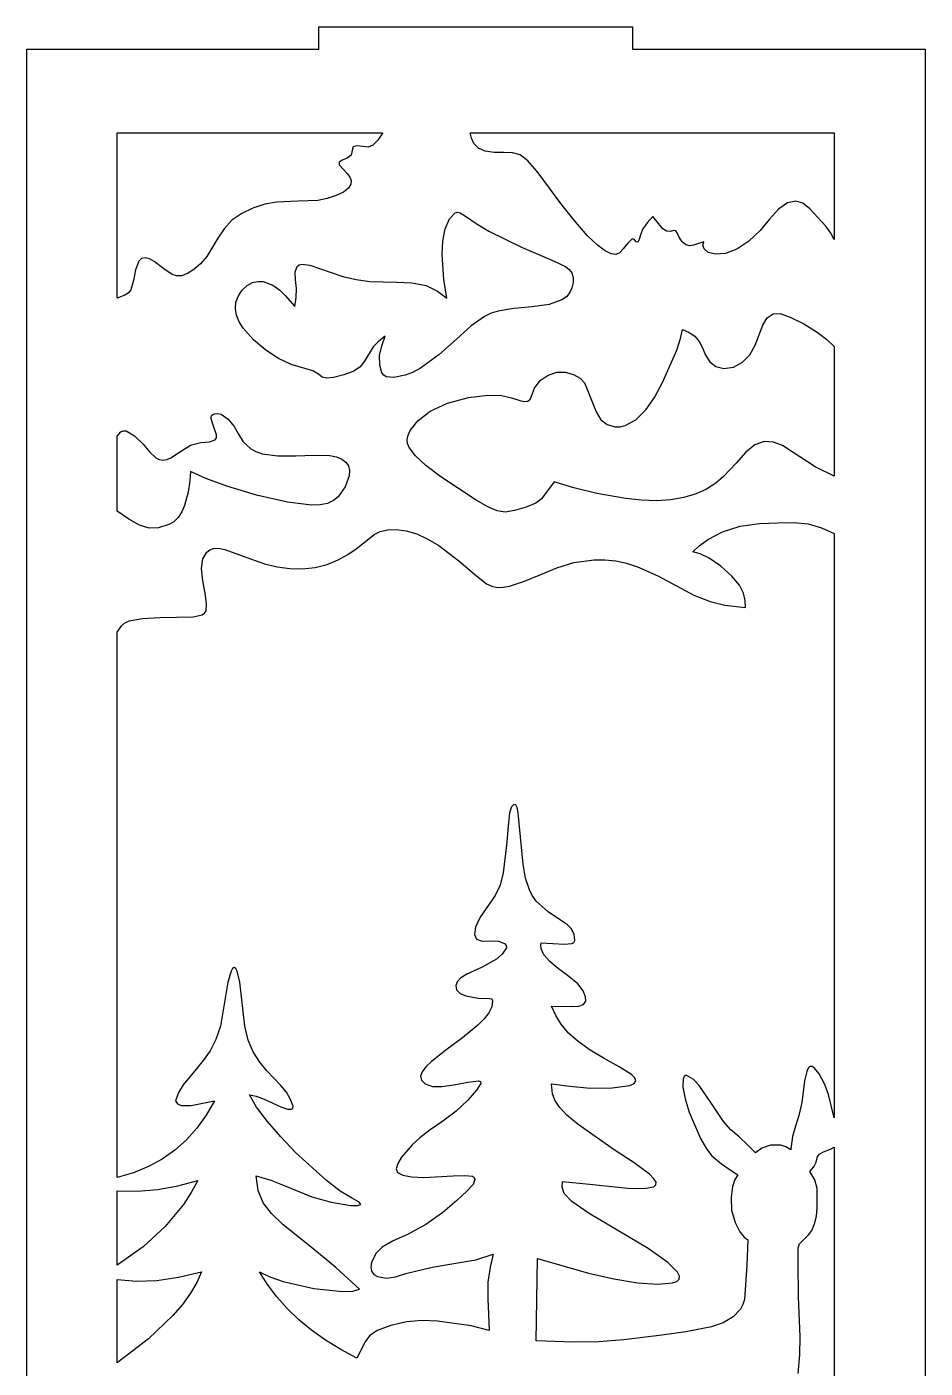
# Model space of a CAD drawing. Extents: x 0 to 573, y 11 to 320.
# Drawn here: x 0.1 to 126.7, y 130.9 to 319.9 of the extents above; entities that cross this region are included whole.
import ezdxf

# ---------------------------------------------------------------- set-up
doc = ezdxf.new("R2010")
doc.units = 0

msp = doc.modelspace()

# ---------------------------------------------------------------- linework, layer by layer
at = {"layer": 'Layer 1'}
for p, q in [((41.2371, 316.795), (41.2371, 319.948)), ((41.2371, 319.948), (85.4444, 319.948)), ((85.4444, 319.948), (85.4444, 316.795)), ((0.051985, 14.5823), (0.051985, 316.795)), ((0.051985, 316.795), (41.2371, 316.795)), ((85.4444, 316.795), (126.704, 316.795)), ((126.704, 316.795), (126.704, 14.5617)), ((12.81222, 281.718072), (12.8122, 305.007)), ((12.8122, 305.007), (50.2398, 305.007)), ((50.2398, 305.007), (49.539206, 303.989795)), ((62.560667, 305.006214), (113.87, 305.007)), ((62.75405, 304.245137), (62.560667, 305.006214)), ((113.87, 305.007), (113.87, 289.984)), ((45.924131, 302.520631), (45.78671, 301.880665)), ((46.05516, 303.050105), (45.924131, 302.520631)), ((46.614017, 303.175863), (46.05516, 303.050105)), ((47.40706, 303.067462), (46.614017, 303.175863)), ((48.151972, 303.00712), (47.40706, 303.067462)), ((48.84526, 303.25814), (48.151972, 303.00712)), ((49.539206, 303.989795), (48.84526, 303.25814)), ((63.093502, 303.513224), (62.75405, 304.245137)), ((63.709167, 302.857476), (63.093502, 303.513224)), ((64.665822, 302.399714), (63.709167, 302.857476)), ((44.075277, 300.861707), (44.070804, 300.485819)), ((44.52171, 301.152989), (44.075277, 300.861707)), ((45.225593, 301.445323), (44.52171, 301.152989)), ((45.78671, 301.880665), (45.225593, 301.445323)), ((65.9522, 302.228261), (64.665822, 302.399714)), ((67.313292, 302.222343), (65.9522, 302.228261)), ((68.507206, 302.193583), (67.313292, 302.222343)), ((69.587602, 301.888709), (68.507206, 302.193583)), ((70.69122, 301.061699), (69.587602, 301.888709)), ((71.995942, 299.562299), (70.69122, 301.061699)), ((44.070804, 300.485819), (45.266744, 299.229459)), ((45.266744, 299.229459), (45.585608, 298.778735)), ((45.585608, 298.778735), (45.777781, 298.280718)), ((75.487732, 294.844499), (71.995942, 299.562299)), ((45.405343, 297.201759), (44.68449, 296.656069)), ((45.749086, 297.750147), (45.405343, 297.201759)), ((45.777781, 298.280718), (45.749086, 297.750147)), ((35.2595, 295.252), (33.599255, 294.93872)), ((38.292914, 295.385745), (35.259433, 295.252547)), ((35.259433, 295.252547), (35.2595, 295.252)), ((41.073263, 295.486269), (38.292914, 295.385745)), ((42.417718, 295.74961), (41.073263, 295.486269)), ((43.655037, 296.155782), (42.417718, 295.74961)), ((44.68449, 296.656069), (43.655037, 296.155782)), ((107.279327, 295.121648), (106.00766, 294.26793)), ((108.45966, 295.37728), (107.279327, 295.121648)), ((109.44099, 295.074171), (108.45966, 295.37728)), ((110.43519, 294.27708), (109.44099, 295.074171)), ((30.350429, 293.659417), (28.97792, 292.67856)), ((31.926886, 294.410331), (30.350429, 293.659417)), ((33.599255, 294.93872), (31.926886, 294.410331)), ((59.656722, 292.89878), (60.420491, 293.708778)), ((60.420491, 293.708778), (60.78083, 293.812239)), ((60.78083, 293.812239), (61.147488, 293.729571)), ((61.147488, 293.729571), (62.053511, 293.145892)), ((62.053511, 293.145892), (63.389648, 292.21784)), ((77.387387, 292.448474), (75.487732, 294.844499)), ((88.319662, 293.206999), (87.51717, 292.336858)), ((89.714202, 291.487039), (88.319662, 293.206999)), ((106.00766, 294.26793), (104.768801, 292.858293)), ((112.7095, 291.87249), (110.43519, 294.27708)), ((27.881587, 291.480527), (26.991573, 290.15741)), ((28.97792, 292.67856), (27.881587, 291.480527)), ((58.691226, 289.751143), (59.016801, 291.491018)), ((59.016801, 291.491018), (59.656722, 292.89878)), ((63.389648, 292.21784), (65.180701, 291.127132)), ((79.118322, 290.490599), (77.387387, 292.448474)), ((86.889982, 291.469989), (86.551602, 290.635925)), ((87.51717, 292.336858), (86.889982, 291.469989)), ((90.270193, 291.141038), (89.714202, 291.487039)), ((91.202714, 291.220619), (90.754302, 291.109841)), ((91.560046, 291.188233), (91.202714, 291.220619)), ((91.793402, 290.795141), (91.560046, 291.188233)), ((103.42561, 291.22736), (101.844099, 289.745609)), ((104.768801, 292.858293), (103.42561, 291.22736)), ((113.413301, 290.853661), (112.7095, 291.87249)), ((26.991573, 290.15741), (25.40835, 287.58409)), ((58.622763, 287.864898), (58.691226, 289.751143)), ((65.180701, 291.127132), (69.790341, 288.904692)), ((80.509949, 289.17486), (79.118322, 290.490599)), ((84.764095, 289.436513), (84.130242, 288.632467)), ((85.352182, 289.996957), (84.764095, 289.436513)), ((85.563884, 290.025241), (85.352182, 289.996957)), ((85.723658, 289.921073), (85.563884, 290.025241)), ((85.958734, 289.624125), (85.723658, 289.921073)), ((86.172073, 289.615561), (85.958734, 289.624125)), ((86.36598, 289.970759), (86.172073, 289.615561)), ((86.551602, 290.635925), (86.36598, 289.970759)), ((90.754302, 291.109841), (90.270193, 291.141038)), ((92.049532, 290.200634), (91.793402, 290.795141)), ((92.46653, 289.635224), (92.049532, 290.200634)), ((92.968193, 289.238714), (92.46653, 289.635224)), ((95.493913, 289.620383), (94.020573, 289.160841)), ((95.380482, 289.137161), (95.493913, 289.620383)), ((101.844099, 289.745609), (100.15517, 288.62793)), ((113.87, 289.984), (113.413301, 290.853661)), ((16.72666, 287.384572), (16.240152, 287.273305)), ((17.325931, 287.226831), (16.72666, 287.384572)), ((25.40835, 287.58409), (24.531898, 286.542466)), ((58.860845, 284.316858), (58.622763, 287.864898)), ((69.790341, 288.904692), (74.391181, 286.916182)), ((81.596312, 288.385229), (80.509949, 289.17486)), ((82.451215, 287.958646), (81.596312, 288.385229)), ((83.107892, 287.856757), (82.451215, 287.958646)), ((83.615988, 288.077274), (83.107892, 287.856757)), ((84.130242, 288.632467), (83.615988, 288.077274)), ((93.463587, 289.095912), (92.968193, 289.238714)), ((94.020573, 289.160841), (93.463587, 289.095912)), ((95.52397, 288.640996), (95.380482, 289.137161)), ((96.125037, 288.159529), (95.52397, 288.640996)), ((97.16137, 287.88275), (96.125037, 288.159529)), ((98.546286, 288.011775), (97.16137, 287.88275)), ((100.1551, 288.628), (98.546286, 288.011775)), ((100.15517, 288.62793), (100.1551, 288.628)), ((15.37516, 285.712132), (15.102142, 284.194058)), ((15.862442, 286.92221), (15.37516, 285.712132)), ((16.240152, 287.273305), (15.862442, 286.92221)), ((17.998237, 286.862771), (17.325931, 287.226831)), ((19.36081, 285.860082), (17.998237, 286.862771)), ((20.552074, 285.027031), (19.36081, 285.860082)), ((23.608323, 285.729925), (22.701004, 285.164277)), ((24.531898, 286.542466), (23.608323, 285.729925)), ((37.867762, 285.399896), (38.144918, 286.179856)), ((38.144918, 286.179856), (38.437904, 286.411392)), ((38.437904, 286.411392), (38.838211, 286.517766)), ((38.838211, 286.517766), (39.942224, 286.356823)), ((39.942224, 286.356823), (41.329211, 285.880853)), ((41.329211, 285.880853), (44.591021, 284.762983)), ((74.391181, 286.916182), (75.975819, 286.173284)), ((75.975819, 286.173284), (76.517369, 285.765962)), ((76.517369, 285.765962), (76.881451, 285.261102)), ((15.102142, 284.194058), (14.69969, 282.870772)), ((21.16881, 284.832719), (20.552074, 285.027031)), ((21.87332, 284.86333), (21.16881, 284.832719)), ((22.701004, 285.164277), (21.87332, 284.86333)), ((31.111884, 283.475837), (31.8721, 283.901296)), ((31.8721, 283.901296), (32.64271, 284.0736)), ((32.64271, 284.0736), (33.391491, 284.032347)), ((33.391491, 284.032347), (34.72282, 283.545826)), ((37.930327, 284.30461), (37.867762, 285.399896)), ((38.058149, 283.056336), (37.930327, 284.30461)), ((44.591021, 284.762983), (46.488485, 284.332071)), ((46.488485, 284.332071), (48.411771, 284.069823)), ((48.411771, 284.069823), (52.163801, 283.970221)), ((52.163801, 283.970221), (54.315432, 283.856182)), ((54.315432, 283.856182), (56.356971, 283.472418)), ((59.259371, 281.718568), (58.860845, 284.316858)), ((76.881451, 285.261102), (77.063363, 284.624546)), ((77.069051, 283.903893), (76.907407, 283.167722)), ((77.063363, 284.624546), (77.069051, 283.903893)), ((13.885707, 282.115699), (12.81222, 281.718072)), ((14.341344, 282.426263), (13.885707, 282.115699)), ((14.69969, 282.870772), (14.341344, 282.426263)), ((29.54174, 281.158706), (29.877733, 282.044773)), ((29.877733, 282.044773), (30.424105, 282.837073)), ((30.424105, 282.837073), (31.111884, 283.475837)), ((34.72282, 283.545826), (35.723754, 282.850117)), ((35.723754, 282.850117), (36.49433, 282.086106)), ((36.49433, 282.086106), (37.81589, 280.547986)), ((37.81589, 280.547986), (38.001969, 281.797289)), ((38.001969, 281.797289), (38.058149, 283.056336)), ((56.356971, 283.472418), (57.951057, 282.707584)), ((57.951057, 282.707584), (59.259371, 281.718568)), ((76.114579, 281.91001), (75.483129, 281.446328)), ((76.587319, 282.484612), (76.114579, 281.91001)), ((76.907407, 283.167722), (76.587319, 282.484612)), ((29.467384, 280.232414), (29.54174, 281.158706)), ((29.63623, 279.293384), (29.467384, 280.232414)), ((66.49523, 279.874432), (65.496679, 279.572834)), ((68.733199, 280.223494), (66.49523, 279.874432)), ((71.294573, 280.462012), (68.733199, 280.223494)), ((73.706539, 280.807902), (71.294573, 280.462012)), ((75.483129, 281.446328), (73.706539, 280.807902)), ((30.012246, 278.363225), (29.63623, 279.293384)), ((30.5594, 277.463546), (30.012246, 278.363225)), ((64.553039, 279.138064), (62.717904, 277.795709)), ((65.496679, 279.572834), (64.553039, 279.138064)), ((103.794271, 277.913663), (104.448927, 278.937757)), ((104.448927, 278.937757), (105.262501, 279.503663)), ((105.262501, 279.503663), (106.270036, 279.536232)), ((106.270036, 279.536232), (107.679991, 279.035908)), ((107.679991, 279.035908), (109.591494, 278.074145)), ((109.591494, 278.074145), (111.483271, 276.930228)), ((32.02533, 275.81599), (30.5594, 277.463546)), ((50.55167, 276.337148), (49.669649, 275.653462)), ((50.086085, 274.994201), (50.55167, 276.337148)), ((62.717904, 277.795709), (60.651799, 275.913364)), ((92.217306, 275.995395), (92.478901, 277.298889)), ((92.478901, 277.298889), (93.407568, 276.864884)), ((93.407568, 276.864884), (94.216001, 276.323973)), ((94.216001, 276.323973), (94.821416, 275.592436)), ((102.728571, 275.080513), (103.794271, 277.913663)), ((111.483271, 276.930228), (112.850471, 275.868419)), ((33.7609, 274.392616), (32.02533, 275.81599)), ((35.540306, 273.219501), (33.7609, 274.392616)), ((48.87538, 274.842908), (47.66674, 272.836828)), ((49.669649, 275.653462), (48.87538, 274.842908)), ((49.789558, 273.625438), (50.086085, 274.994201)), ((60.651799, 275.913364), (58.13356, 273.726328)), ((89.689109, 269.834659), (91.712019, 274.356989)), ((91.712019, 274.356989), (92.217306, 275.995395)), ((94.821416, 275.592436), (95.290221, 274.682103)), ((95.290221, 274.682103), (95.738117, 273.659856)), ((101.98506, 273.73219), (102.728571, 275.080513)), ((112.850471, 275.868419), (113.869881, 274.881318)), ((113.869881, 274.881318), (113.87, 256.635)), ((37.31309, 272.364916), (35.540306, 273.219501)), ((40.37167, 271.446662), (37.31309, 272.364916)), ((47.66674, 272.836828), (47.067301, 272.025768)), ((49.796907, 272.263596), (49.789558, 273.625438)), ((50.110219, 271.177798), (49.796907, 272.263596)), ((58.13356, 273.726328), (55.560039, 271.858064)), ((95.738117, 273.659856), (96.325521, 272.715423)), ((96.325521, 272.715423), (97.190549, 272.049906)), ((99.671326, 271.994578), (100.965281, 272.663023)), ((100.965281, 272.663023), (101.98506, 273.73219)), ((41.16197, 270.968992), (40.37167, 271.446662)), ((41.6796, 270.562825), (41.16197, 270.968992)), ((42.30793, 270.416645), (41.6796, 270.562825)), ((43.30026, 270.536832), (42.30793, 270.416645)), ((44.737747, 270.880527), (43.30026, 270.536832)), ((46.1463, 271.39), (44.737747, 270.880527)), ((47.067301, 272.025768), (46.1463, 271.389998)), ((46.1463, 271.389998), (46.1463, 271.39)), ((50.375108, 270.831478), (50.110219, 271.177798)), ((50.728462, 270.6192), (50.375108, 270.831478)), ((51.782129, 270.528304), (50.728462, 270.6192)), ((53.398016, 270.850357), (51.782129, 270.528304)), ((54.41396, 271.246363), (53.398016, 270.850357)), ((55.560039, 271.858064), (54.41396, 271.246363)), ((72.436157, 270.079218), (73.556449, 270.869681)), ((73.556449, 270.869681), (74.754279, 271.25582)), ((74.754279, 271.25582), (75.965209, 271.255196)), ((75.965209, 271.255196), (77.1317, 270.935844)), ((77.1317, 270.935844), (78.070589, 270.41492)), ((78.070589, 270.41492), (78.654905, 269.753744)), ((97.190549, 272.049906), (98.331611, 271.784175)), ((98.331611, 271.784175), (99.671326, 271.994578)), ((71.192942, 267.904714), (71.611629, 269.015601)), ((71.611629, 269.015601), (72.436157, 270.079218)), ((78.654905, 269.753744), (79.105889, 268.73832)), ((79.105889, 268.73832), (80.310159, 265.68413)), ((88.563312, 267.713474), (89.689109, 269.834659)), ((56.929325, 265.776428), (59.36097, 266.91906)), ((59.36097, 266.91906), (62.307013, 267.689508)), ((62.307013, 267.689508), (65.04859, 268.04068)), ((65.04859, 268.04068), (66.962141, 267.98472)), ((66.962141, 267.98472), (68.37539, 267.642273)), ((68.37539, 267.642273), (69.696584, 267.226086)), ((69.696584, 267.226086), (70.263831, 267.13023)), ((70.263831, 267.13023), (70.70595, 267.196351)), ((70.70595, 267.196351), (70.996707, 267.46853)), ((70.996707, 267.46853), (71.192942, 267.904714)), ((87.336699, 265.939989), (88.563312, 267.713474)), ((26.015736, 264.826394), (26.15533, 265.204643)), ((26.347265, 263.659514), (26.015736, 264.826394)), ((26.15533, 265.204643), (26.488962, 265.412349)), ((26.488962, 265.412349), (26.947323, 265.452697)), ((26.947323, 265.452697), (27.461106, 265.328876)), ((27.461106, 265.328876), (28.451712, 264.648347)), ((55.16741, 264.43223), (56.929325, 265.776428)), ((80.310159, 265.68413), (80.993179, 264.569311)), ((85.903968, 264.574777), (87.336699, 265.939989)), ((12.8122, 262.249), (13.310562, 262.867432)), ((13.310562, 262.867432), (13.642083, 263.020236)), ((13.642083, 263.020236), (14.07241, 262.98541)), ((14.07241, 262.98541), (15.2386, 262.277669)), ((26.79591, 262.456844), (26.347265, 263.659514)), ((28.451712, 264.648347), (29.275056, 263.626596)), ((29.275056, 263.626596), (29.893782, 262.525071)), ((53.798499, 262.413432), (54.084846, 263.068773)), ((54.084846, 263.068773), (55.16741, 264.43223)), ((80.993179, 264.569311), (81.847989, 263.8864)), ((81.847989, 263.8864), (83.005329, 263.567632)), ((83.005329, 263.567632), (83.679968, 263.584982)), ((83.679968, 263.584982), (84.399589, 263.751969)), ((84.399589, 263.751969), (85.903968, 264.574777)), ((12.8122, 251.695956), (12.8122, 262.249)), ((15.2386, 262.277669), (16.46351, 261.11813)), ((16.46351, 261.11813), (17.406849, 259.999891)), ((21.705577, 260.10262), (23.14413, 260.996496)), ((23.14413, 260.996496), (24.578299, 261.348624)), ((24.578299, 261.348624), (25.80802, 261.447094)), ((25.80802, 261.447094), (26.613822, 261.736011)), ((26.613822, 261.736011), (26.79505, 262.030415)), ((26.79505, 262.030415), (26.79591, 262.456844)), ((29.893782, 262.525071), (30.575906, 261.443046)), ((30.575906, 261.443046), (31.630895, 260.463397)), ((53.68148, 261.78976), (53.798499, 262.413432)), ((53.732305, 261.202634), (53.68148, 261.78976)), ((53.946067, 260.634191), (53.732305, 261.202634)), ((102.69387, 261.027376), (101.425866, 259.981333)), ((104.018519, 261.485567), (102.69387, 261.027376)), ((105.33623, 261.41726), (104.018519, 261.485567)), ((106.585649, 260.916999), (105.33623, 261.41726)), ((107.94867, 260.06577), (106.585649, 260.916999)), ((17.406849, 259.999891), (18.2397, 259.19044)), ((18.2397, 259.19044), (18.701871, 258.965164)), ((19.767796, 258.956352), (20.37138, 259.198766)), ((20.37138, 259.198766), (21.705577, 260.10262)), ((31.630895, 260.463397), (32.354937, 260.066894)), ((32.354937, 260.066894), (33.233676, 259.766656)), ((33.233676, 259.766656), (35.441538, 259.489825)), ((35.441538, 259.489825), (37.981186, 259.502053)), ((37.981186, 259.502053), (40.511148, 259.594288)), ((40.511148, 259.594288), (42.755256, 259.510378)), ((42.755256, 259.510378), (43.68986, 259.324567)), ((43.68986, 259.324567), (44.461518, 259.024648)), ((44.461518, 259.024648), (45.043911, 258.606926)), ((54.83791, 259.4592), (53.946067, 260.634191)), ((56.319871, 258.105475), (54.83791, 259.4592)), ((101.425866, 259.981333), (100.03404, 258.428056)), ((111.21463, 257.9473), (107.94867, 260.06577)), ((18.701871, 258.965164), (19.211264, 258.88281)), ((19.211264, 258.88281), (19.767796, 258.956352)), ((23.10492, 257.25839), (23.028367, 255.932773)), ((25.267036, 256.277594), (23.10492, 257.25839)), ((45.043911, 258.606926), (45.410716, 258.067708)), ((45.410716, 258.067708), (45.546874, 257.411179)), ((45.546874, 257.411179), (45.482884, 256.671721)), ((58.4028, 256.53092), (56.319871, 258.105475)), ((100.03404, 258.428056), (98.275355, 256.550874)), ((113.87, 256.635), (111.21463, 257.9473)), ((23.028367, 255.932773), (22.80568, 254.37315)), ((28.23817, 255.18296), (25.267036, 256.277594)), ((45.482884, 256.671721), (44.921428, 255.113228)), ((63.40651, 253.25133), (58.4028, 256.53092)), ((74.4142, 255.802946), (73.01957, 253.983696)), ((77.163566, 254.985387), (74.4142, 255.802946)), ((97.178132, 255.625372), (95.8924, 254.793616)), ((98.275355, 256.550874), (97.178132, 255.625372)), ((22.80568, 254.37315), (22.298827, 252.493095)), ((32.448983, 253.953919), (28.23817, 255.18296)), ((36.8156, 252.939), (32.448983, 253.953919)), ((43.96413, 253.719889), (43.296163, 253.175206)), ((44.921428, 255.113228), (43.96413, 253.719889)), ((72.561012, 253.360311), (71.81956, 252.818096)), ((73.01957, 253.983696), (72.561012, 253.360311)), ((80.42288, 254.174376), (77.163566, 254.985387)), ((84.489011, 253.444401), (80.42288, 254.174376)), ((86.664002, 253.214229), (84.489011, 253.444401)), ((92.699909, 253.599701), (90.829077, 253.272501)), ((94.395231, 254.111259), (92.699909, 253.599701)), ((95.8924, 254.793616), (94.395231, 254.111259)), ((14.419687, 250.558159), (12.8122, 251.695956)), ((21.905255, 251.580627), (21.40202, 250.79496)), ((22.298827, 252.493095), (21.905255, 251.580627)), ((36.815618, 252.938197), (36.8156, 252.939)), ((40.163008, 252.512133), (36.815618, 252.938197)), ((41.427148, 252.556278), (40.163008, 252.512133)), ((42.460908, 252.777878), (41.427148, 252.556278)), ((43.296163, 253.175206), (42.460908, 252.777878)), ((65.119415, 252.232889), (63.40651, 253.25133)), ((66.348, 251.705), (65.119415, 252.232889)), ((66.34809, 251.705005), (66.348, 251.705)), ((67.49215, 251.558176), (66.34809, 251.705005)), ((68.8214, 251.752416), (67.49215, 251.558176)), ((70.427775, 252.23352), (68.8214, 251.752416)), ((71.81956, 252.818096), (70.427775, 252.23352)), ((88.80538, 253.143216), (86.664002, 253.214229)), ((90.829077, 253.272501), (88.80538, 253.143216)), ((15.9268, 249.690086), (14.419687, 250.558159)), ((17.281867, 249.299112), (15.9268, 249.690086)), ((20.091172, 249.778484), (18.63404, 249.34356)), ((20.786235, 250.198452), (20.091172, 249.778484)), ((21.40202, 250.79496), (20.786235, 250.198452)), ((98.125744, 248.750577), (100.626664, 249.572673)), ((100.626664, 249.572673), (103.338389, 249.934913)), ((103.338389, 249.934913), (105.945924, 250.027431)), ((105.945924, 250.027431), (108.21019, 250.061455)), ((108.21019, 250.061455), (110.204284, 249.884161)), ((110.204284, 249.884161), (112.066365, 249.331061)), ((18.63404, 249.34356), (17.281867, 249.299112)), ((46.506405, 246.361182), (48.248346, 247.798536)), ((48.248346, 247.798536), (49.022958, 248.371938)), ((49.022958, 248.371938), (49.889765, 248.803822)), ((49.889765, 248.803822), (50.940862, 249.060978)), ((50.940862, 249.060978), (52.168344, 249.112831)), ((52.168344, 249.112831), (53.538833, 248.928903)), ((53.538833, 248.928903), (55.018955, 248.478714)), ((55.018955, 248.478714), (56.569147, 247.751993)), ((56.569147, 247.751993), (58.125941, 246.819541)), ((94.845654, 246.796964), (96.138094, 247.726913)), ((96.138094, 247.726913), (98.125744, 248.750577)), ((112.066365, 249.331061), (113.869894, 248.550341)), ((113.869894, 248.550341), (113.87, 166.171)), ((24.881485, 244.94829), (25.452495, 245.9032)), ((25.452495, 245.9032), (25.859662, 246.229701)), ((25.859662, 246.229701), (26.382872, 246.425436)), ((26.382872, 246.425436), (27.066891, 246.455391)), ((27.066891, 246.455391), (27.956485, 246.284558)), ((27.956485, 246.284558), (30.420339, 245.371101)), ((45.331152, 245.571654), (46.506405, 246.361182)), ((58.125941, 246.819541), (60.979795, 244.701944)), ((93.959314, 245.951233), (94.845654, 246.796964)), ((94.987593, 245.674388), (93.959314, 245.951233)), ((24.6774, 243.59), (24.881485, 244.94829)), ((30.420339, 245.371101), (33.579645, 244.252798)), ((33.579645, 244.252798), (35.323375, 243.837823)), ((40.692885, 243.737322), (42.37985, 244.181688)), ((42.37985, 244.181688), (43.940786, 244.819144)), ((43.940786, 244.819144), (45.331152, 245.571654)), ((60.979795, 244.701944), (63.167835, 242.786383)), ((74.754267, 243.696612), (77.185635, 244.439)), ((77.185635, 244.439), (80.014504, 244.820877)), ((80.014504, 244.820877), (81.532853, 244.819867)), ((81.532853, 244.819867), (83.077245, 244.660036)), ((83.077245, 244.660036), (84.617593, 244.327748)), ((84.617593, 244.327748), (86.133548, 243.847753)), ((96.259224, 245.062713), (94.987593, 245.674388)), ((97.886108, 243.910673), (96.259224, 245.062713)), ((99.448054, 242.524623), (97.886108, 243.910673)), ((24.857942, 241.877878), (24.67733, 243.590464)), ((24.67733, 243.590464), (24.6774, 243.59)), ((35.323375, 243.837823), (37.119968, 243.590595)), ((37.119968, 243.590595), (38.924708, 243.5456)), ((38.924708, 243.5456), (40.692885, 243.737322)), ((63.167835, 242.786383), (64.865315, 241.454164)), ((70.207208, 241.820536), (72.498205, 242.7624)), ((72.498205, 242.7624), (74.754267, 243.696612)), ((86.133548, 243.847753), (89.020725, 242.580556)), ((89.020725, 242.580556), (91.641814, 241.140887)), ((100.507166, 241.257424), (99.448054, 242.524623)), ((25.188434, 240.129344), (24.857942, 241.877878)), ((25.395709, 238.678591), (25.188434, 240.129344)), ((64.865315, 241.454164), (65.631149, 241.094607)), ((65.631149, 241.094607), (66.397366, 240.935645)), ((66.397366, 240.935645), (67.206568, 240.953729)), ((67.206568, 240.953729), (68.101355, 241.12531)), ((68.101355, 241.12531), (70.207208, 241.820536)), ((91.641814, 241.140887), (94.080765, 239.847116)), ((101.085284, 240.133233), (100.507166, 241.257424)), ((101.325434, 239.096107), (101.085284, 240.133233)), ((25.31391, 237.646884), (25.395709, 238.678591)), ((94.080765, 239.847116), (96.406861, 238.956988)), ((96.406861, 238.956988), (98.447245, 238.443326)), ((98.447245, 238.443326), (101.393245, 238.101163)), ((101.393245, 238.101163), (101.325434, 239.096107)), ((14.47111, 236.21752), (16.36186, 236.5677)), ((16.36186, 236.5677), (18.8116, 236.680909)), ((18.8116, 236.680909), (23.51652, 236.806399)), ((23.51652, 236.806399), (24.777375, 237.064295)), ((24.777375, 237.064295), (25.117648, 237.304817)), ((25.117648, 237.304817), (25.31391, 237.646884)), ((12.812025, 157.760896), (12.8121, 234.619)), ((12.8121, 234.619), (13.399449, 235.520487)), ((13.399449, 235.520487), (13.844461, 235.907368)), ((13.844461, 235.907368), (14.47111, 236.21752)), ((68.381435, 209.994448), (68.120519, 209.137746)), ((68.691187, 210.322857), (68.381435, 209.994448)), ((68.972165, 210.301165), (68.691187, 210.322857)), ((69.197088, 209.920332), (68.972165, 210.301165)), ((69.338676, 209.171322), (69.197088, 209.920332)), ((68.120519, 209.137746), (67.940347, 207.760026)), ((69.789921, 204.341202), (69.338676, 209.171322)), ((67.940347, 207.760026), (67.65841, 204.595968)), ((67.65841, 204.595968), (67.229661, 200.697656)), ((70.007373, 201.93789), (69.789921, 204.341202)), ((67.229661, 200.697656), (66.79822, 198.984334)), ((70.374008, 199.970082), (70.007373, 201.93789)), ((66.79822, 198.984334), (66.06388, 197.505088)), ((70.899595, 198.30706), (70.374008, 199.970082)), ((66.06388, 197.505088), (63.94541, 194.429378)), ((71.283348, 197.496081), (70.899595, 198.30706)), ((71.847348, 196.699322), (71.283348, 197.496081)), ((73.55034, 195.197553), (71.847348, 196.699322)), ((75.282498, 194.043332), (73.55034, 195.197553)), ((63.307507, 193.063721), (63.156797, 192.030398)), ((63.94541, 194.429378), (63.307507, 193.063721)), ((76.297384, 193.388073), (75.282498, 194.043332)), ((76.824758, 192.827632), (76.297384, 193.388073)), ((63.156797, 192.030398), (63.469474, 191.371383)), ((63.469474, 191.371383), (64.226837, 191.085016)), ((64.226837, 191.085016), (65.352869, 191.097438)), ((65.352869, 191.097438), (66.527457, 191.086144)), ((66.527457, 191.086144), (67.391016, 190.74987)), ((77.213081, 191.988817), (76.824758, 192.827632)), ((77.158806, 190.904708), (77.30541, 191.171612)), ((77.30541, 191.171612), (77.213081, 191.988817)), ((67.089375, 189.238425), (66.252458, 188.512519)), ((67.666247, 190.118916), (67.089375, 189.238425)), ((67.391016, 190.74987), (67.618181, 190.464138)), ((67.618181, 190.464138), (67.666247, 190.118916)), ((72.514325, 190.570987), (72.54489, 190.844838)), ((72.580376, 189.980906), (72.514325, 190.570987)), ((72.54489, 190.844838), (75.86345, 190.632328)), ((72.938928, 189.140997), (72.580376, 189.980906)), ((73.780419, 188.18789), (72.938928, 189.140997)), ((75.86345, 190.632328), (76.868771, 190.739622)), ((76.868771, 190.739622), (77.158806, 190.904708)), ((29.069645, 187.210634), (28.845626, 186.823222)), ((29.287298, 187.339771), (29.069645, 187.210634)), ((29.498584, 187.210634), (29.287298, 187.339771)), ((29.703505, 186.823222), (29.498584, 187.210634)), ((64.151184, 187.378029), (62.067817, 186.422583)), ((66.252458, 188.512519), (64.151184, 187.378029)), ((75.018508, 187.164447), (73.780419, 188.18789)), ((28.845626, 186.823222), (28.378485, 185.273577)), ((30.094251, 185.273577), (29.703505, 186.823222)), ((60.707747, 185.353316), (60.5523, 184.765567)), ((61.253283, 185.920481), (60.707747, 185.353316)), ((62.067817, 186.422583), (61.253283, 185.920481)), ((76.45339, 186.097101), (75.018508, 187.164447)), ((77.713078, 185.045977), (76.45339, 186.097101)), ((28.378485, 185.273577), (27.367785, 179.074996)), ((30.799375, 179.074996), (30.094251, 185.273577)), ((60.5523, 184.765567), (60.619632, 184.195666)), ((60.619632, 184.195666), (61.164945, 183.713895)), ((61.164945, 183.713895), (61.952322, 183.347527)), ((78.477529, 184.076726), (77.713078, 185.045977)), ((78.813268, 183.243777), (78.477529, 184.076726)), ((61.952322, 183.347527), (63.672272, 183.041965)), ((63.672272, 183.041965), (65.275152, 182.990293)), ((65.604589, 181.826726), (65.198907, 180.975503)), ((65.275152, 182.990293), (65.597946, 182.921331)), ((65.597946, 182.921331), (65.686575, 182.647924)), ((65.686575, 182.647924), (65.604589, 181.826726)), ((74.633887, 180.613061), (74.000255, 181.89634)), ((74.000255, 181.89634), (76.828905, 181.84446)), ((76.828905, 181.84446), (77.865583, 181.921996)), ((77.865583, 181.921996), (78.544395, 182.152217)), ((78.544395, 182.152217), (78.844609, 182.594133)), ((78.844609, 182.594133), (78.813268, 183.243777)), ((64.526133, 180.10261), (63.642874, 179.216403)), ((65.198907, 180.975503), (64.526133, 180.10261)), ((75.403915, 179.34942), (74.633887, 180.613061)), ((27.367785, 179.074996), (26.720591, 177.216582)), ((31.248395, 177.11295), (30.799375, 179.074996)), ((63.642874, 179.216403), (61.471323, 177.437469)), ((76.431225, 178.118303), (75.403915, 179.34942)), ((77.773475, 176.91042), (76.431225, 178.118303)), ((26.720591, 177.216582), (25.884585, 175.629894)), ((31.973075, 175.447673), (31.248395, 177.11295)), ((61.471323, 177.437469), (59.137097, 175.705549)), ((79.45765, 175.71197), (77.773475, 176.91042)), ((24.93291, 174.257039), (23.938712, 173.040123)), ((25.884585, 175.629894), (24.93291, 174.257039)), ((32.885383, 174.028735), (31.973075, 175.447673)), ((33.897284, 172.805707), (32.885383, 174.028735)), ((57.093042, 174.087489), (56.321343, 173.342045)), ((59.137097, 175.705549), (57.093042, 174.087489)), ((81.447105, 174.5235), (79.45765, 175.71197)), ((83.583468, 173.358909), (81.447105, 174.5235)), ((23.938712, 173.040123), (22.115325, 170.842538)), ((35.867735, 170.74566), (33.897284, 172.805707)), ((55.792004, 172.650134), (55.561629, 172.02011)), ((56.321343, 173.342045), (55.792004, 172.650134)), ((85.281285, 172.27923), (83.583468, 173.358909)), ((85.756346, 171.794013), (85.281285, 172.27923)), ((93.022833, 172.161331), (92.733949, 171.991851)), ((93.98637, 171.614386), (93.022833, 172.161331)), ((109.997181, 172.695498), (109.702676, 171.3802)), ((110.186031, 173.160285), (109.997181, 172.695498)), ((110.44724, 173.40982), (110.186031, 173.160285)), ((110.772966, 173.402048), (110.44724, 173.40982)), ((111.118011, 173.181859), (110.772966, 173.402048)), ((111.78167, 172.36588), (111.118011, 173.181859)), ((112.570522, 170.87664), (111.78167, 172.36588)), ((22.115325, 170.842538), (21.432427, 169.746083)), ((36.650219, 169.807783), (35.867735, 170.74566)), ((55.561629, 172.02011), (55.686826, 171.46033)), ((55.686826, 171.46033), (56.224199, 170.97915)), ((56.224199, 170.97915), (57.230355, 170.584924)), ((57.230355, 170.584924), (58.557287, 170.587936)), ((58.557287, 170.587936), (60.258255, 170.818646)), ((60.258255, 170.818646), (62.223826, 171.204369)), ((62.223826, 171.204369), (63.715225, 171.382051)), ((64.053146, 171.000655), (63.429108, 170.047611)), ((63.715225, 171.382051), (64.030012, 171.267307)), ((64.030012, 171.267307), (64.053146, 171.000655)), ((74.147573, 169.562843), (74.000253, 170.979513)), ((74.000253, 170.979513), (76.614802, 170.611296)), ((76.614802, 170.611296), (79.476063, 170.373066)), ((79.476063, 170.373066), (82.595826, 170.381735)), ((82.595826, 170.381735), (85.042553, 170.70254)), ((85.042553, 170.70254), (85.681236, 170.992599)), ((85.681236, 170.992599), (85.904415, 171.360779)), ((85.904415, 171.360779), (85.756346, 171.794013)), ((92.564842, 171.636899), (92.541903, 170.468009)), ((92.541903, 170.468009), (92.865904, 168.849525)), ((92.733949, 171.991851), (92.564842, 171.636899)), ((94.860815, 170.731309), (93.98637, 171.614386)), ((96.503842, 168.323655), (94.860815, 170.731309)), ((109.702676, 171.3802), (109.3154, 168.33123)), ((113.059451, 169.445669), (112.570522, 170.87664)), ((21.432427, 169.746083), (20.999585, 168.573996)), ((20.999585, 168.573996), (21.306382, 168.150817)), ((23.238958, 167.898494), (26.509825, 168.573996)), ((26.509825, 168.573996), (25.350714, 166.543702)), ((32.443337, 167.685114), (31.426505, 169.413687)), ((31.426505, 169.413687), (32.382453, 169.216757)), ((32.382453, 169.216757), (33.522549, 168.776693)), ((33.522549, 168.776693), (35.851608, 167.726707)), ((37.180165, 168.864096), (36.650219, 169.807783)), ((37.578956, 167.825364), (37.180165, 168.864096)), ((62.207703, 168.641755), (60.570058, 167.093121)), ((63.429108, 170.047611), (62.207703, 168.641755)), ((74.491415, 168.661129), (74.147573, 169.562843)), ((75.130806, 167.652203), (74.491415, 168.661129)), ((92.865904, 168.849525), (93.448735, 166.976311)), ((98.274743, 165.672166), (96.503842, 168.323655)), ((109.3154, 168.33123), (108.904039, 166.488238)), ((113.87, 166.171), (113.059451, 169.445669)), ((21.306382, 168.150817), (21.811656, 167.921487)), ((21.811656, 167.921487), (23.238958, 167.898494)), ((25.350714, 166.543702), (24.033565, 164.707309)), ((33.963101, 165.663572), (32.443337, 167.685114)), ((35.851608, 167.726707), (36.788784, 167.396556)), ((36.788784, 167.396556), (37.406531, 167.382813)), ((37.406531, 167.382813), (37.556277, 167.538309)), ((37.556277, 167.538309), (37.578956, 167.825364)), ((60.570058, 167.093121), (58.691056, 165.69096)), ((76.163121, 166.561127), (75.130806, 167.652203)), ((77.773476, 165.239703), (76.163121, 166.561127)), ((93.448735, 166.976311), (95.038435, 163.245147)), ((108.904039, 166.488238), (108.420484, 164.986504)), ((24.033565, 164.707309), (22.55838, 163.064818)), ((35.846438, 163.483165), (33.963101, 165.663572)), ((58.691056, 165.69096), (56.896738, 164.454811)), ((82.846416, 161.678363), (77.773476, 165.239703)), ((99.309029, 164.484296), (98.274743, 165.672166)), ((108.420484, 164.986504), (107.995919, 163.526415)), ((22.55838, 163.064818), (20.925162, 161.616228)), ((37.953987, 161.277997), (35.846438, 163.483165)), ((55.472191, 163.343958), (54.392218, 162.353811)), ((56.896738, 164.454811), (55.472191, 163.343958)), ((95.038435, 163.245147), (95.869083, 161.776926)), ((100.496343, 163.510641), (99.309029, 164.484296)), ((101.641375, 162.376394), (100.496343, 163.510641)), ((107.995919, 163.526415), (107.76153, 161.80836)), ((20.925162, 161.616228), (19.133915, 160.361541)), ((42.284282, 157.329792), (37.953987, 161.277997)), ((54.392218, 162.353811), (52.893618, 160.620861)), ((85.667856, 159.808565), (82.846416, 161.678363)), ((95.869083, 161.776926), (96.606113, 160.833431)), ((96.606113, 160.833431), (97.990682, 159.673483)), ((102.773363, 161.255021), (101.641375, 162.376394)), ((103.672386, 161.910898), (102.773363, 161.255021)), ((104.912308, 162.319212), (103.672386, 161.910898)), ((106.330858, 162.293685), (104.912308, 162.319212)), ((107.056408, 162.06002), (106.330858, 162.293685)), ((107.765763, 161.648041), (107.056408, 162.06002)), ((107.76153, 161.80836), (107.765763, 161.648041)), ((111.338254, 159.942022), (111.532637, 160.724565)), ((111.532637, 160.724565), (111.841202, 161.112019)), ((111.841202, 161.112019), (112.382954, 161.387902)), ((112.382954, 161.387902), (113.339048, 161.746864)), ((113.339048, 161.746864), (113.869924, 162.01163)), ((113.869924, 162.01163), (113.87, 70.8687)), ((17.18464, 159.300756), (15.077343, 158.433874)), ((19.133915, 160.361541), (17.18464, 159.300756)), ((52.368886, 159.753828), (52.127047, 158.987611)), ((52.127047, 158.987611), (52.328733, 158.442299)), ((52.893618, 160.620861), (52.368886, 159.753828)), ((87.845976, 158.208403), (85.667856, 159.808565)), ((97.990682, 159.673483), (99.053343, 158.909801)), ((99.053343, 158.909801), (100.279993, 158.112882)), ((110.463366, 158.607482), (110.996951, 159.261769)), ((110.996951, 159.261769), (111.338254, 159.942022)), ((15.077343, 158.433874), (12.812025, 157.760896)), ((21.337107, 156.577834), (24.1446, 157.34456)), ((24.1446, 157.34456), (23.202921, 155.62202)), ((32.644766, 155.936758), (32.366505, 158.013724)), ((32.366505, 158.013724), (34.470875, 157.367541)), ((34.470875, 157.367541), (36.3235, 156.62828)), ((44.228307, 155.854962), (42.284282, 157.329792)), ((52.328733, 158.442299), (53.040938, 158.082257)), ((53.040938, 158.082257), (54.287428, 157.85094)), ((54.287428, 157.85094), (56.021428, 157.765985)), ((56.021428, 157.765985), (60.177768, 157.973712)), ((60.177768, 157.973712), (61.819549, 158.052353)), ((61.819549, 158.052353), (62.866528, 157.926305)), ((62.866528, 157.926305), (63.134713, 157.743694)), ((63.2338, 157.48223), (62.959576, 156.765075)), ((63.134713, 157.743694), (63.2338, 157.48223)), ((75.515962, 156.381457), (75.585773, 157.177452)), ((75.585773, 157.177452), (79.385303, 156.809082)), ((88.471581, 157.5849), (87.845976, 158.208403)), ((88.763702, 157.086839), (88.471581, 157.5849)), ((88.74306, 156.706601), (88.763702, 157.086839)), ((99.885651, 157.472437), (99.543252, 156.497312)), ((100.279993, 158.112882), (99.885651, 157.472437)), ((111.170549, 157.409526), (110.463366, 158.607482)), ((111.465041, 156.186276), (111.170549, 157.409526)), ((12.8122, 145.4144), (12.8122, 155.863)), ((12.8122, 155.863), (15.670926, 155.837172)), ((15.670926, 155.837172), (18.512555, 156.07541)), ((18.512555, 156.07541), (21.337107, 156.577834)), ((23.202921, 155.62202), (22.125569, 153.965543)), ((33.369141, 154.209066), (32.644766, 155.936758)), ((36.3235, 156.62828), (40.254695, 155.039954)), ((40.254695, 155.039954), (42.966867, 154.287774)), ((45.839105, 154.891787), (44.228307, 155.854962)), ((62.102448, 155.819626), (60.671746, 154.530055)), ((62.959576, 156.765075), (62.102448, 155.819626)), ((75.806809, 155.488162), (75.515962, 156.381457)), ((76.870692, 154.356121), (75.806809, 155.488162)), ((79.385303, 156.809082), (84.791463, 156.250251)), ((84.791463, 156.250251), (87.026898, 156.189015)), ((87.026898, 156.189015), (88.430373, 156.436563)), ((88.430373, 156.436563), (88.74306, 156.706601)), ((99.543252, 156.497312), (99.328869, 154.971494)), ((111.487666, 153.534572), (111.465041, 156.186276)), ((22.125569, 153.965543), (19.563837, 150.850795)), ((34.53714, 152.667075), (33.369141, 154.209066)), ((42.966867, 154.287774), (45.708987, 153.831037)), ((45.708987, 153.831037), (46.665968, 153.798451)), ((46.90115, 154.294829), (45.839105, 154.891787)), ((46.665968, 153.798451), (47.120063, 153.941716)), ((47.120063, 153.941716), (46.90115, 154.294829)), ((60.671746, 154.530055), (58.695872, 152.84471)), ((79.328629, 152.672162), (76.870692, 154.356121)), ((99.328869, 154.971494), (99.412978, 153.157012)), ((99.412978, 153.157012), (99.906302, 151.422016)), ((111.386962, 152.326983), (111.487666, 153.534572)), ((36.146276, 151.147214), (34.53714, 152.667075)), ((58.695872, 152.84471), (56.326766, 151.133715)), ((87.637839, 147.763692), (79.328629, 152.672162)), ((99.906302, 151.422016), (100.578268, 150.090242)), ((111.123474, 151.219854), (111.386962, 152.326983)), ((19.563837, 150.850795), (16.459388, 148.000355)), ((40.678, 147.519592), (36.146276, 151.147214)), ((53.806744, 149.774869), (51.619586, 148.763955)), ((56.326766, 151.133715), (53.806744, 149.774869)), ((100.578268, 150.090242), (101.177591, 149.361034)), ((109.399781, 148.82562), (110.241356, 149.677612)), ((110.241356, 149.677612), (110.730505, 150.305844)), ((110.730505, 150.305844), (111.123474, 151.219854)), ((16.459388, 148.000355), (12.8122, 145.41426)), ((43.595612, 145.084687), (40.678, 147.519592)), ((50.163101, 147.9558), (49.245986, 147.031005)), ((51.619586, 148.763955), (50.163101, 147.9558)), ((90.43541, 145.795811), (87.637839, 147.763692)), ((101.177591, 149.361034), (101.708818, 148.989422)), ((101.708818, 148.989422), (101.570021, 145.403012)), ((108.781545, 145.80479), (108.798786, 147.838488)), ((108.798786, 147.838488), (108.990379, 148.419571)), ((108.990379, 148.419571), (109.399781, 148.82562)), ((48.651874, 145.772434), (48.55325, 145.125325)), ((49.245986, 147.031005), (48.651874, 145.772434)), ((57.188477, 145.115898), (60.797527, 145.731286)), ((60.797527, 145.731286), (63.369307, 146.155686)), ((63.369307, 146.155686), (65.798847, 146.935561)), ((65.798847, 146.935561), (65.35657, 145.101885)), ((71.868874, 134.719386), (72.05102, 146.338186)), ((72.05102, 146.338186), (79.22903, 144.271906)), ((91.796889, 144.393342), (90.43541, 145.795811)), ((108.85864, 140.91823), (108.781545, 145.80479)), ((12.8122, 145.41426), (12.8122, 145.4144)), ((18.366625, 143.242048), (21.432352, 143.690682)), ((21.432352, 143.690682), (24.6904, 144.47825)), ((24.6904, 144.47825), (24.035988, 142.972895)), ((33.991852, 142.660219), (32.850705, 144.478824)), ((32.850705, 144.478824), (34.330665, 143.744454)), ((34.330665, 143.744454), (36.210608, 143.086199)), ((46.944405, 142.017624), (43.595612, 145.084687)), ((48.55325, 145.125325), (48.652417, 144.553015)), ((48.652417, 144.553015), (48.978777, 144.108669)), ((48.978777, 144.108669), (49.483093, 143.799273)), ((49.483093, 143.799273), (50.749267, 143.565407)), ((50.749267, 143.565407), (52.034724, 143.777349)), ((52.034724, 143.777349), (53.469807, 144.223526)), ((53.469807, 144.223526), (57.188477, 145.115898)), ((65.35657, 145.101885), (65.06682, 143.028201)), ((79.22903, 144.271906), (82.789625, 143.458992)), ((92.045355, 143.865361), (91.796889, 144.393342)), ((92.017698, 143.442271), (92.045355, 143.865361)), ((101.570021, 145.403012), (101.210414, 140.585312)), ((12.8122, 131.6376), (12.8122, 143.361)), ((12.8122, 143.361), (15.493235, 143.132203)), ((15.493235, 143.132203), (18.366625, 143.242048)), ((24.035988, 142.972895), (23.14432, 141.439048)), ((35.297983, 140.92666), (33.991852, 142.660219)), ((36.210608, 143.086199), (40.531477, 142.089646)), ((40.531477, 142.089646), (44.535385, 141.672382)), ((46.019126, 141.738238), (46.944405, 142.017624)), ((65.06682, 143.028201), (65.027764, 140.634046)), ((82.789625, 143.458992), (86.1389, 142.915956)), ((86.1389, 142.915956), (89.02959, 142.721403)), ((89.02959, 142.721403), (91.09489, 142.894422)), ((91.09489, 142.894422), (91.704137, 143.119987)), ((91.704137, 143.119987), (92.017698, 143.442271)), ((23.14432, 141.439048), (22.015399, 139.876704)), ((36.769118, 139.278155), (35.297983, 140.92666)), ((44.535385, 141.672382), (46.019126, 141.738238)), ((65.027764, 140.634046), (65.118693, 138.483731)), ((101.210414, 140.585312), (100.996989, 139.836413)), ((109.083853, 135.3429), (108.85864, 140.91823)), ((20.649231, 138.285861), (17.205177, 135.018669)), ((22.015399, 139.876704), (20.649231, 138.285861)), ((38.40528, 137.714712), (36.769118, 139.278155)), ((65.118693, 138.483731), (65.253115, 136.200781)), ((99.629012, 138.098624), (98.243007, 137.296397)), ((100.653454, 139.176852), (99.629012, 138.098624)), ((100.996989, 139.836413), (100.653454, 139.176852)), ((40.206488, 136.23634), (38.40528, 137.714712)), ((42.172764, 134.843045), (40.206488, 136.23634)), ((49.466715, 136.183424), (48.360647, 135.453505)), ((51.378288, 136.898461), (49.466715, 136.183424)), ((53.634285, 137.435404), (51.378288, 136.898461)), ((55.753612, 137.620377), (53.634285, 137.435404)), ((57.955665, 137.513173), (55.753612, 137.620377)), ((62.708795, 136.872207), (57.955665, 137.513173)), ((65.253115, 136.200781), (62.708795, 136.872207)), ((96.601354, 136.715939), (92.974776, 136.003406)), ((98.243007, 137.296397), (96.601354, 136.715939)), ((17.205177, 135.018669), (12.8122, 131.63745)), ((44.304129, 133.534837), (42.172764, 134.843045)), ((47.739995, 134.608184), (46.600605, 132.311724)), ((48.360647, 135.453505), (47.739995, 134.608184)), ((77.132174, 134.528708), (71.868874, 134.719386)), ((80.676549, 134.607815), (77.132174, 134.528708)), ((84.197914, 134.875234), (80.676549, 134.607815)), ((89.596614, 135.527172), (84.197914, 134.875234)), ((92.974776, 136.003406), (89.596614, 135.527172)), ((109.032467, 132.741464), (109.083853, 135.3429)), ((46.600605, 132.311724), (44.304129, 133.534837)), ((108.7764, 130.127), (109.032467, 132.741464)), ((12.8122, 131.63745), (12.8122, 131.6376))]:
    msp.add_line(p, q, dxfattribs=at)

doc.saveas('drawing.dxf')
